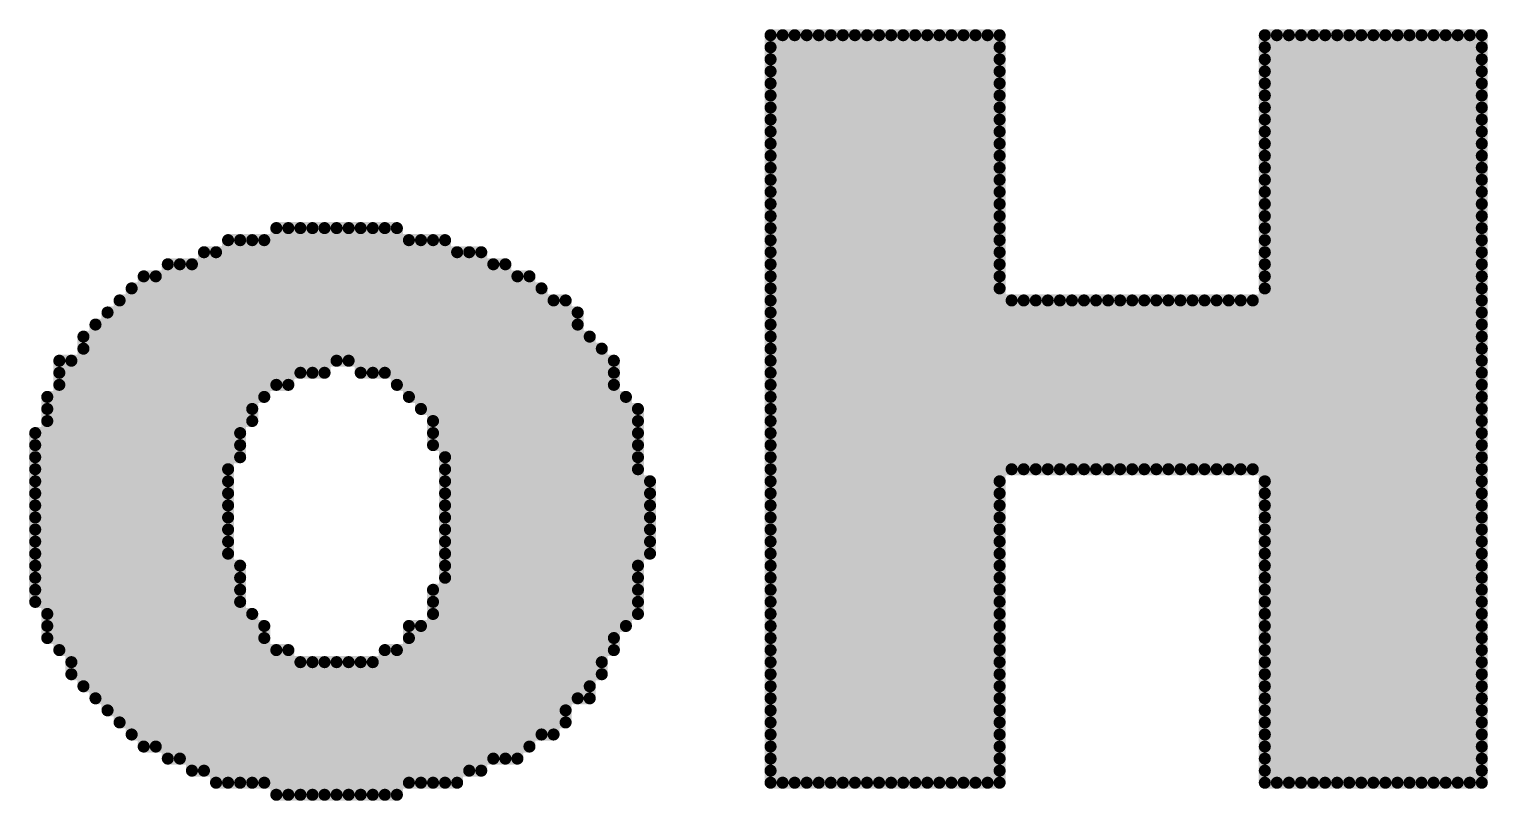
# Model space of a CAD drawing. Header units: millimetres. Extents: x 485.8 to 560.8, y 382.8 to 430.9.
# Drawn here: x 553.705 to 556.778, y 417.483 to 419.109 of the extents above; entities that cross this region are included whole.
import ezdxf

# ---------------------------------------------------------------- set-up
doc = ezdxf.new("R2010")
doc.units = ezdxf.units.MM
doc.layers.add('TOPOVERLAY', color=2, linetype='Continuous')

msp = doc.modelspace()

# ---------------------------------------------------------------- linework, layer by layer
at = {"layer": 'TOPOVERLAY', "color": 0, "const_width": 0.0254}
for points in [[(555.2667, 419.096), (555.7493, 419.096)], [(555.2667, 417.5212), (555.2667, 419.096)], [(555.2921, 417.5212), (555.2921, 419.096)], [(555.3175, 417.5212), (555.3175, 419.096)], [(555.3429, 417.5212), (555.3429, 419.096)], [(555.3683, 417.5212), (555.3683, 419.096)], [(555.3937, 417.5212), (555.3937, 419.096)], [(555.4191, 417.5212), (555.4191, 419.096)], [(555.4445, 417.5212), (555.4445, 419.096)], [(555.4699, 417.5212), (555.4699, 419.096)], [(555.4953, 417.5212), (555.4953, 419.096)], [(555.5207, 417.5212), (555.5207, 419.096)], [(555.5461, 417.5212), (555.5461, 419.096)], [(555.5715, 417.5212), (555.5715, 419.096)], [(555.5969, 417.5212), (555.5969, 419.096)], [(555.6223, 417.5212), (555.6223, 419.096)], [(555.6477, 417.5212), (555.6477, 419.096)], [(555.6731, 417.5212), (555.6731, 419.096)], [(555.6985, 417.5212), (555.6985, 419.096)], [(555.7239, 417.5212), (555.7239, 419.096)], [(555.7493, 417.5212), (555.7493, 419.096)], [(556.3081, 419.096), (556.7653, 419.096)], [(556.3081, 417.5212), (556.3081, 419.096)], [(556.3335, 417.5212), (556.3335, 419.096)], [(556.3589, 417.5212), (556.3589, 419.096)], [(556.3843, 417.5212), (556.3843, 419.096)], [(556.4097, 417.5212), (556.4097, 419.096)], [(556.4351, 417.5212), (556.4351, 419.096)], [(556.4605, 417.5212), (556.4605, 419.096)], [(556.4859, 417.5212), (556.4859, 419.096)], [(556.5113, 417.5212), (556.5113, 419.096)], [(556.5367, 417.5212), (556.5367, 419.096)], [(556.5621, 417.5212), (556.5621, 419.096)], [(556.5875, 417.5212), (556.5875, 419.096)], [(556.6129, 417.5212), (556.6129, 419.096)], [(556.6383, 417.5212), (556.6383, 419.096)], [(556.6637, 417.5212), (556.6637, 419.096)], [(556.6891, 417.5212), (556.6891, 419.096)], [(556.7145, 417.5212), (556.7145, 419.096)], [(556.7399, 417.5212), (556.7399, 419.096)], [(556.7653, 417.5212), (556.7653, 419.096)], [(555.2667, 419.0706), (555.7493, 419.0706)], [(556.3081, 419.0706), (556.7653, 419.0706)], [(555.2667, 419.0452), (555.7493, 419.0452)], [(555.2667, 419.0198), (555.7493, 419.0198)], [(556.3081, 419.0452), (556.7653, 419.0452)], [(556.3081, 419.0198), (556.7653, 419.0198)], [(555.2667, 418.9944), (555.7493, 418.9944)], [(556.3081, 418.9944), (556.7653, 418.9944)], [(555.2667, 418.969), (555.7493, 418.969)], [(556.3081, 418.969), (556.7653, 418.969)], [(555.2667, 418.9436), (555.7493, 418.9436)], [(556.3081, 418.9436), (556.7653, 418.9436)], [(555.2667, 418.9182), (555.7493, 418.9182)], [(555.2667, 418.8928), (555.7493, 418.8928)], [(556.3081, 418.9182), (556.7653, 418.9182)], [(556.3081, 418.8928), (556.7653, 418.8928)], [(555.2667, 418.8674), (555.7493, 418.8674)], [(556.3081, 418.8674), (556.7653, 418.8674)], [(555.2667, 418.842), (555.7493, 418.842)], [(556.3081, 418.842), (556.7653, 418.842)], [(555.2667, 418.8166), (555.7493, 418.8166)], [(556.3081, 418.8166), (556.7653, 418.8166)], [(555.2667, 418.7912), (555.7493, 418.7912)], [(556.3081, 418.7912), (556.7653, 418.7912)], [(555.2667, 418.7658), (555.7493, 418.7658)], [(555.2667, 418.7404), (555.7493, 418.7404)], [(556.3081, 418.7658), (556.7653, 418.7658)], [(556.3081, 418.7404), (556.7653, 418.7404)], [(555.2667, 418.715), (555.7493, 418.715)], [(556.3081, 418.715), (556.7653, 418.715)], [(554.2253, 418.6896), (554.4793, 418.6896)], [(554.2253, 418.3594), (554.2253, 418.6896)], [(554.2507, 418.3594), (554.2507, 418.6896)], [(554.2761, 418.3848), (554.2761, 418.6896)], [(554.3015, 418.3848), (554.3015, 418.6896)], [(554.3269, 418.3848), (554.3269, 418.6896)], [(554.3523, 418.4102), (554.3523, 418.6896)], [(554.3777, 418.4102), (554.3777, 418.6896)], [(554.4031, 418.3848), (554.4031, 418.6896)], [(554.4285, 418.3848), (554.4285, 418.6896)], [(554.4539, 418.3848), (554.4539, 418.6896)], [(554.4793, 418.3594), (554.4793, 418.6896)], [(555.2667, 418.6896), (555.7493, 418.6896)], [(556.3081, 418.6896), (556.7653, 418.6896)], [(554.1237, 418.6642), (554.5809, 418.6642)], [(554.1237, 417.5212), (554.1237, 418.6642)], [(554.1491, 418.207), (554.1491, 418.6642)], [(554.1745, 418.2832), (554.1745, 418.6642)], [(554.1999, 418.334), (554.1999, 418.6642)], [(554.5047, 418.334), (554.5047, 418.6642)], [(554.5301, 418.3086), (554.5301, 418.6642)], [(554.5555, 418.2324), (554.5555, 418.6642)], [(554.5809, 417.5212), (554.5809, 418.6642)], [(555.2667, 418.6642), (555.7493, 418.6642)], [(556.3081, 418.6642), (556.7653, 418.6642)], [(554.0729, 418.6388), (554.6571, 418.6388)], [(554.0729, 417.5466), (554.0729, 418.6388)], [(554.0983, 417.5212), (554.0983, 418.6388)], [(554.6063, 417.5212), (554.6063, 418.6388)], [(554.6317, 417.5466), (554.6317, 418.6388)], [(554.6571, 417.5466), (554.6571, 418.6388)], [(555.2667, 418.6388), (555.7493, 418.6388)], [(556.3081, 418.6388), (556.7653, 418.6388)], [(553.9459, 418.588), (554.7587, 418.588)], [(553.9459, 417.5974), (553.9459, 418.588)], [(553.9713, 417.5974), (553.9713, 418.588)], [(553.9967, 418.6134), (554.7079, 418.6134)], [(553.9967, 417.572), (553.9967, 418.6134)], [(554.0221, 417.572), (554.0221, 418.6134)], [(554.0475, 417.5466), (554.0475, 418.6134)], [(554.6825, 417.572), (554.6825, 418.6134)], [(554.7079, 417.572), (554.7079, 418.6134)], [(554.7333, 417.572), (554.7333, 418.588)], [(554.7587, 417.5974), (554.7587, 418.588)], [(555.2667, 418.6134), (555.7493, 418.6134)], [(555.2667, 418.588), (555.7493, 418.588)], [(556.3081, 418.6134), (556.7653, 418.6134)], [(556.3081, 418.588), (556.7653, 418.588)], [(553.9205, 418.5626), (554.7841, 418.5626)], [(553.9205, 417.6228), (553.9205, 418.5626)], [(554.7841, 417.6228), (554.7841, 418.5626)], [(555.2667, 418.5626), (555.7493, 418.5626)], [(556.3081, 418.5626), (556.7653, 418.5626)], [(553.8951, 418.5372), (554.8349, 418.5372)], [(553.8951, 417.6482), (553.8951, 418.5372)], [(554.8095, 417.6228), (554.8095, 418.5372)], [(554.8349, 417.6482), (554.8349, 418.5372)], [(555.2667, 418.5372), (556.7653, 418.5372)], [(555.7747, 418.1816), (555.7747, 418.5372)], [(555.8001, 418.1816), (555.8001, 418.5372)], [(555.8255, 418.1816), (555.8255, 418.5372)], [(555.8509, 418.1816), (555.8509, 418.5372)], [(555.8763, 418.1816), (555.8763, 418.5372)], [(555.9017, 418.1816), (555.9017, 418.5372)], [(555.9271, 418.1816), (555.9271, 418.5372)], [(555.9525, 418.1816), (555.9525, 418.5372)], [(555.9779, 418.1816), (555.9779, 418.5372)], [(556.0033, 418.1816), (556.0033, 418.5372)], [(556.0287, 418.1816), (556.0287, 418.5372)], [(556.0541, 418.1816), (556.0541, 418.5372)], [(556.0795, 418.1816), (556.0795, 418.5372)], [(556.1049, 418.1816), (556.1049, 418.5372)], [(556.1303, 418.1816), (556.1303, 418.5372)], [(556.1557, 418.1816), (556.1557, 418.5372)], [(556.1811, 418.1816), (556.1811, 418.5372)], [(556.2065, 418.1816), (556.2065, 418.5372)], [(556.2319, 418.1816), (556.2319, 418.5372)], [(556.2573, 418.1816), (556.2573, 418.5372)], [(556.2827, 418.1816), (556.2827, 418.5372)], [(553.8697, 418.5118), (554.8603, 418.5118)], [(553.8697, 417.6736), (553.8697, 418.5118)], [(554.8603, 417.699), (554.8603, 418.5118)], [(555.2667, 418.5118), (556.7653, 418.5118)], [(553.8443, 418.4864), (554.8603, 418.4864)], [(553.8443, 417.699), (553.8443, 418.4864)], [(555.2667, 418.4864), (556.7653, 418.4864)], [(553.8189, 418.461), (554.8857, 418.461)], [(553.8189, 417.7244), (553.8189, 418.461)], [(553.8189, 418.4356), (554.9111, 418.4356)], [(554.8857, 417.699), (554.8857, 418.461)], [(554.9111, 417.7498), (554.9111, 418.4356)], [(555.2667, 418.461), (556.7653, 418.461)], [(555.2667, 418.4356), (556.7653, 418.4356)], [(553.7681, 418.4102), (554.9365, 418.4102)], [(553.7681, 417.8006), (553.7681, 418.4102)], [(553.7935, 417.7498), (553.7935, 418.4102)], [(554.9365, 417.8006), (554.9365, 418.4102)], [(555.2667, 418.4102), (556.7653, 418.4102)], [(553.7681, 418.3848), (554.3269, 418.3848)], [(554.4031, 418.3848), (554.9365, 418.3848)], [(555.2667, 418.3848), (556.7653, 418.3848)], [(553.7681, 418.3594), (554.2507, 418.3594)], [(554.4793, 418.3594), (554.9365, 418.3594)], [(555.2667, 418.3594), (556.7653, 418.3594)], [(553.7427, 418.334), (554.1999, 418.334)], [(553.7427, 417.826), (553.7427, 418.334)], [(553.7427, 418.3086), (554.1745, 418.3086)], [(554.5047, 418.334), (554.9619, 418.334)], [(554.5301, 418.3086), (554.9873, 418.3086)], [(554.9619, 417.8514), (554.9619, 418.334)], [(554.9873, 417.8768), (554.9873, 418.3086)], [(555.2667, 418.334), (556.7653, 418.334)], [(555.2667, 418.3086), (556.7653, 418.3086)], [(553.7427, 418.2832), (554.1745, 418.2832)], [(554.5555, 418.2832), (554.9873, 418.2832)], [(555.2667, 418.2832), (556.7653, 418.2832)], [(553.7173, 418.2578), (554.1491, 418.2578)], [(553.7173, 417.9022), (553.7173, 418.2578)], [(554.5555, 418.2578), (554.9873, 418.2578)], [(555.2667, 418.2578), (556.7653, 418.2578)], [(553.7173, 418.2324), (554.1491, 418.2324)], [(554.5555, 418.2324), (554.9873, 418.2324)], [(555.2667, 418.2324), (556.7653, 418.2324)], [(553.7173, 418.207), (554.1491, 418.207)], [(554.5809, 418.207), (554.9873, 418.207)], [(555.2667, 418.207), (556.7653, 418.207)], [(553.7173, 418.1816), (554.1237, 418.1816)], [(553.7173, 418.1562), (554.1237, 418.1562)], [(554.5809, 418.1816), (554.9873, 418.1816)], [(554.5809, 418.1562), (555.0127, 418.1562)], [(555.0127, 418.0038), (555.0127, 418.1562)], [(555.2667, 418.1816), (556.7653, 418.1816)], [(555.2667, 418.1562), (555.7493, 418.1562)], [(556.3081, 418.1562), (556.7653, 418.1562)], [(553.7173, 418.1308), (554.1237, 418.1308)], [(554.5809, 418.1308), (555.0127, 418.1308)], [(555.2667, 418.1308), (555.7493, 418.1308)], [(556.3081, 418.1308), (556.7653, 418.1308)], [(553.7173, 418.1054), (554.1237, 418.1054)], [(554.5809, 418.1054), (555.0127, 418.1054)], [(555.2667, 418.1054), (555.7493, 418.1054)], [(556.3081, 418.1054), (556.7653, 418.1054)], [(553.7173, 418.08), (554.1237, 418.08)], [(554.5809, 418.08), (555.0127, 418.08)], [(555.2667, 418.08), (555.7493, 418.08)], [(556.3081, 418.08), (556.7653, 418.08)], [(553.7173, 418.0546), (554.1237, 418.0546)], [(554.5809, 418.0546), (555.0127, 418.0546)], [(555.2667, 418.0546), (555.7493, 418.0546)], [(556.3081, 418.0546), (556.7653, 418.0546)], [(553.7173, 418.0292), (554.1237, 418.0292)], [(553.7173, 418.0038), (554.1237, 418.0038)], [(554.5809, 418.0292), (555.0127, 418.0292)], [(554.5809, 418.0038), (555.0127, 418.0038)], [(555.2667, 418.0292), (555.7493, 418.0292)], [(555.2667, 418.0038), (555.7493, 418.0038)], [(556.3081, 418.0292), (556.7653, 418.0292)], [(556.3081, 418.0038), (556.7653, 418.0038)], [(553.7173, 417.9784), (554.1491, 417.9784)], [(554.1491, 417.5212), (554.1491, 417.9784)], [(554.5809, 417.9784), (554.9873, 417.9784)], [(555.2667, 417.9784), (555.7493, 417.9784)], [(556.3081, 417.9784), (556.7653, 417.9784)], [(553.7173, 417.953), (554.1491, 417.953)], [(554.5809, 417.953), (554.9873, 417.953)], [(555.2667, 417.953), (555.7493, 417.953)], [(556.3081, 417.953), (556.7653, 417.953)], [(553.7173, 417.9276), (554.1491, 417.9276)], [(554.5555, 417.9276), (554.9873, 417.9276)], [(554.5555, 417.5212), (554.5555, 417.9276)], [(555.2667, 417.9276), (555.7493, 417.9276)], [(556.3081, 417.9276), (556.7653, 417.9276)], [(553.7173, 417.9022), (554.1491, 417.9022)], [(554.5555, 417.9022), (554.9873, 417.9022)], [(555.2667, 417.9022), (555.7493, 417.9022)], [(556.3081, 417.9022), (556.7653, 417.9022)], [(553.7427, 417.8768), (554.1745, 417.8768)], [(553.7427, 417.8514), (554.1999, 417.8514)], [(554.1745, 417.5212), (554.1745, 417.8768)], [(554.1999, 417.5212), (554.1999, 417.8514)], [(554.5047, 417.8514), (554.9619, 417.8514)], [(554.5047, 417.5212), (554.5047, 417.8514)], [(554.5301, 417.5212), (554.5301, 417.8514)], [(554.5555, 417.8768), (554.9873, 417.8768)], [(555.2667, 417.8768), (555.7493, 417.8768)], [(555.2667, 417.8514), (555.7493, 417.8514)], [(556.3081, 417.8768), (556.7653, 417.8768)], [(556.3081, 417.8514), (556.7653, 417.8514)], [(553.7427, 417.826), (554.1999, 417.826)], [(554.5047, 417.826), (554.9365, 417.826)], [(555.2667, 417.826), (555.7493, 417.826)], [(556.3081, 417.826), (556.7653, 417.826)], [(553.7681, 417.8006), (554.2507, 417.8006)], [(554.2253, 417.4958), (554.2253, 417.8006)], [(554.2507, 417.4958), (554.2507, 417.8006)], [(554.4539, 417.8006), (554.9365, 417.8006)], [(554.4539, 417.4958), (554.4539, 417.8006)], [(554.4793, 417.4958), (554.4793, 417.8006)], [(555.2667, 417.8006), (555.7493, 417.8006)], [(556.3081, 417.8006), (556.7653, 417.8006)], [(553.7935, 417.7752), (554.9111, 417.7752)], [(554.2761, 417.4958), (554.2761, 417.7752)], [(554.3015, 417.4958), (554.3015, 417.7752)], [(554.3269, 417.4958), (554.3269, 417.7752)], [(554.3523, 417.4958), (554.3523, 417.7752)], [(554.3777, 417.4958), (554.3777, 417.7752)], [(554.4031, 417.4958), (554.4031, 417.7752)], [(554.4285, 417.4958), (554.4285, 417.7752)], [(555.2667, 417.7752), (555.7493, 417.7752)], [(556.3081, 417.7752), (556.7653, 417.7752)], [(553.7935, 417.7498), (554.9111, 417.7498)], [(553.8189, 417.7244), (554.8857, 417.7244)], [(555.2667, 417.7498), (555.7493, 417.7498)], [(555.2667, 417.7244), (555.7493, 417.7244)], [(556.3081, 417.7498), (556.7653, 417.7498)], [(556.3081, 417.7244), (556.7653, 417.7244)], [(553.8443, 417.699), (554.8857, 417.699)], [(555.2667, 417.699), (555.7493, 417.699)], [(556.3081, 417.699), (556.7653, 417.699)], [(553.8697, 417.6736), (554.8349, 417.6736)], [(555.2667, 417.6736), (555.7493, 417.6736)], [(556.3081, 417.6736), (556.7653, 417.6736)], [(553.8951, 417.6482), (554.8349, 417.6482)], [(555.2667, 417.6482), (555.7493, 417.6482)], [(556.3081, 417.6482), (556.7653, 417.6482)], [(553.9205, 417.6228), (554.8095, 417.6228)], [(555.2667, 417.6228), (555.7493, 417.6228)], [(556.3081, 417.6228), (556.7653, 417.6228)], [(553.9459, 417.5974), (554.7587, 417.5974)], [(553.9967, 417.572), (554.7333, 417.572)], [(555.2667, 417.5974), (555.7493, 417.5974)], [(555.2667, 417.572), (555.7493, 417.572)], [(556.3081, 417.5974), (556.7653, 417.5974)], [(556.3081, 417.572), (556.7653, 417.572)], [(554.0475, 417.5466), (554.6571, 417.5466)], [(555.2667, 417.5466), (555.7493, 417.5466)], [(556.3081, 417.5466), (556.7653, 417.5466)], [(554.0983, 417.5212), (554.6063, 417.5212)], [(555.2667, 417.5212), (555.7493, 417.5212)], [(556.3081, 417.5212), (556.7653, 417.5212)], [(554.2253, 417.4958), (554.4793, 417.4958)]]:
    msp.add_lwpolyline(points, dxfattribs=at)
at = {"layer": 'TOPOVERLAY', "color": 0, "const_width": 0.0127}
for points in [[(555.2604, 419.096, 1), (555.2731, 419.096, 1)], [(555.2604, 419.096, 1), (555.2731, 419.096, 1)], [(555.2858, 419.096, 1), (555.2985, 419.096, 1)], [(555.3112, 419.096, 1), (555.3239, 419.096, 1)], [(555.3366, 419.096, 1), (555.3493, 419.096, 1)], [(555.362, 419.096, 1), (555.3747, 419.096, 1)], [(555.3874, 419.096, 1), (555.4001, 419.096, 1)], [(555.4128, 419.096, 1), (555.4255, 419.096, 1)], [(555.4382, 419.096, 1), (555.4509, 419.096, 1)], [(555.4636, 419.096, 1), (555.4763, 419.096, 1)], [(555.489, 419.096, 1), (555.5017, 419.096, 1)], [(555.5144, 419.096, 1), (555.5271, 419.096, 1)], [(555.5398, 419.096, 1), (555.5525, 419.096, 1)], [(555.5652, 419.096, 1), (555.5779, 419.096, 1)], [(555.5906, 419.096, 1), (555.6033, 419.096, 1)], [(555.616, 419.096, 1), (555.6287, 419.096, 1)], [(555.6414, 419.096, 1), (555.6541, 419.096, 1)], [(555.6668, 419.096, 1), (555.6795, 419.096, 1)], [(555.6922, 419.096, 1), (555.7049, 419.096, 1)], [(555.7176, 419.096, 1), (555.7303, 419.096, 1)], [(555.743, 419.096, 1), (555.7557, 419.096, 1)], [(555.743, 419.096, 1), (555.7557, 419.096, 1)], [(556.3018, 419.096, 1), (556.3145, 419.096, 1)], [(556.3018, 419.096, 1), (556.3145, 419.096, 1)], [(556.3272, 419.096, 1), (556.3399, 419.096, 1)], [(556.3526, 419.096, 1), (556.3653, 419.096, 1)], [(556.378, 419.096, 1), (556.3907, 419.096, 1)], [(556.4034, 419.096, 1), (556.4161, 419.096, 1)], [(556.4288, 419.096, 1), (556.4415, 419.096, 1)], [(556.4542, 419.096, 1), (556.4669, 419.096, 1)], [(556.4796, 419.096, 1), (556.4923, 419.096, 1)], [(556.505, 419.096, 1), (556.5177, 419.096, 1)], [(556.5304, 419.096, 1), (556.5431, 419.096, 1)], [(556.5558, 419.096, 1), (556.5685, 419.096, 1)], [(556.5812, 419.096, 1), (556.5939, 419.096, 1)], [(556.6066, 419.096, 1), (556.6193, 419.096, 1)], [(556.632, 419.096, 1), (556.6447, 419.096, 1)], [(556.6574, 419.096, 1), (556.6701, 419.096, 1)], [(556.6828, 419.096, 1), (556.6955, 419.096, 1)], [(556.7082, 419.096, 1), (556.7209, 419.096, 1)], [(556.7336, 419.096, 1), (556.7463, 419.096, 1)], [(556.759, 419.096, 1), (556.7717, 419.096, 1)], [(556.759, 419.096, 1), (556.7717, 419.096, 1)], [(555.2604, 419.0706, 1), (555.2731, 419.0706, 1)], [(555.743, 419.0706, 1), (555.7557, 419.0706, 1)], [(556.3018, 419.0706, 1), (556.3145, 419.0706, 1)], [(556.759, 419.0706, 1), (556.7717, 419.0706, 1)], [(555.2604, 419.0452, 1), (555.2731, 419.0452, 1)], [(555.2604, 419.0198, 1), (555.2731, 419.0198, 1)], [(555.743, 419.0452, 1), (555.7557, 419.0452, 1)], [(555.743, 419.0198, 1), (555.7557, 419.0198, 1)], [(556.3018, 419.0452, 1), (556.3145, 419.0452, 1)], [(556.3018, 419.0198, 1), (556.3145, 419.0198, 1)], [(556.759, 419.0452, 1), (556.7717, 419.0452, 1)], [(556.759, 419.0198, 1), (556.7717, 419.0198, 1)], [(555.2604, 418.9944, 1), (555.2731, 418.9944, 1)], [(555.743, 418.9944, 1), (555.7557, 418.9944, 1)], [(556.3018, 418.9944, 1), (556.3145, 418.9944, 1)], [(556.759, 418.9944, 1), (556.7717, 418.9944, 1)], [(555.2604, 418.969, 1), (555.2731, 418.969, 1)], [(555.743, 418.969, 1), (555.7557, 418.969, 1)], [(556.3018, 418.969, 1), (556.3145, 418.969, 1)], [(556.759, 418.969, 1), (556.7717, 418.969, 1)], [(555.2604, 418.9436, 1), (555.2731, 418.9436, 1)], [(555.743, 418.9436, 1), (555.7557, 418.9436, 1)], [(556.3018, 418.9436, 1), (556.3145, 418.9436, 1)], [(556.759, 418.9436, 1), (556.7717, 418.9436, 1)], [(555.2604, 418.9182, 1), (555.2731, 418.9182, 1)], [(555.2604, 418.8928, 1), (555.2731, 418.8928, 1)], [(555.743, 418.9182, 1), (555.7557, 418.9182, 1)], [(555.743, 418.8928, 1), (555.7557, 418.8928, 1)], [(556.3018, 418.9182, 1), (556.3145, 418.9182, 1)], [(556.3018, 418.8928, 1), (556.3145, 418.8928, 1)], [(556.759, 418.9182, 1), (556.7717, 418.9182, 1)], [(556.759, 418.8928, 1), (556.7717, 418.8928, 1)], [(555.2604, 418.8674, 1), (555.2731, 418.8674, 1)], [(555.743, 418.8674, 1), (555.7557, 418.8674, 1)], [(556.3018, 418.8674, 1), (556.3145, 418.8674, 1)], [(556.759, 418.8674, 1), (556.7717, 418.8674, 1)], [(555.2604, 418.842, 1), (555.2731, 418.842, 1)], [(555.743, 418.842, 1), (555.7557, 418.842, 1)], [(556.3018, 418.842, 1), (556.3145, 418.842, 1)], [(556.759, 418.842, 1), (556.7717, 418.842, 1)], [(555.2604, 418.8166, 1), (555.2731, 418.8166, 1)], [(555.743, 418.8166, 1), (555.7557, 418.8166, 1)], [(556.3018, 418.8166, 1), (556.3145, 418.8166, 1)], [(556.759, 418.8166, 1), (556.7717, 418.8166, 1)], [(555.2604, 418.7912, 1), (555.2731, 418.7912, 1)], [(555.743, 418.7912, 1), (555.7557, 418.7912, 1)], [(556.3018, 418.7912, 1), (556.3145, 418.7912, 1)], [(556.759, 418.7912, 1), (556.7717, 418.7912, 1)], [(555.2604, 418.7658, 1), (555.2731, 418.7658, 1)], [(555.2604, 418.7404, 1), (555.2731, 418.7404, 1)], [(555.743, 418.7658, 1), (555.7557, 418.7658, 1)], [(555.743, 418.7404, 1), (555.7557, 418.7404, 1)], [(556.3018, 418.7658, 1), (556.3145, 418.7658, 1)], [(556.3018, 418.7404, 1), (556.3145, 418.7404, 1)], [(556.759, 418.7658, 1), (556.7717, 418.7658, 1)], [(556.759, 418.7404, 1), (556.7717, 418.7404, 1)], [(555.2604, 418.715, 1), (555.2731, 418.715, 1)], [(555.743, 418.715, 1), (555.7557, 418.715, 1)], [(556.3018, 418.715, 1), (556.3145, 418.715, 1)], [(556.759, 418.715, 1), (556.7717, 418.715, 1)], [(554.219, 418.6896, 1), (554.2317, 418.6896, 1)], [(554.219, 418.6896, 1), (554.2317, 418.6896, 1)], [(554.2444, 418.6896, 1), (554.2571, 418.6896, 1)], [(554.2698, 418.6896, 1), (554.2825, 418.6896, 1)], [(554.2952, 418.6896, 1), (554.3079, 418.6896, 1)], [(554.3206, 418.6896, 1), (554.3333, 418.6896, 1)], [(554.346, 418.6896, 1), (554.3587, 418.6896, 1)], [(554.3714, 418.6896, 1), (554.3841, 418.6896, 1)], [(554.3968, 418.6896, 1), (554.4095, 418.6896, 1)], [(554.4222, 418.6896, 1), (554.4349, 418.6896, 1)], [(554.4476, 418.6896, 1), (554.4603, 418.6896, 1)], [(554.473, 418.6896, 1), (554.4857, 418.6896, 1)], [(554.473, 418.6896, 1), (554.4857, 418.6896, 1)], [(555.2604, 418.6896, 1), (555.2731, 418.6896, 1)], [(555.743, 418.6896, 1), (555.7557, 418.6896, 1)], [(556.3018, 418.6896, 1), (556.3145, 418.6896, 1)], [(556.759, 418.6896, 1), (556.7717, 418.6896, 1)], [(554.1174, 418.6642, 1), (554.1301, 418.6642, 1)], [(554.1174, 418.6642, 1), (554.1301, 418.6642, 1)], [(554.1428, 418.6642, 1), (554.1555, 418.6642, 1)], [(554.1682, 418.6642, 1), (554.1809, 418.6642, 1)], [(554.1936, 418.6642, 1), (554.2063, 418.6642, 1)], [(554.4984, 418.6642, 1), (554.5111, 418.6642, 1)], [(554.5238, 418.6642, 1), (554.5365, 418.6642, 1)], [(554.5492, 418.6642, 1), (554.5619, 418.6642, 1)], [(554.5746, 418.6642, 1), (554.5873, 418.6642, 1)], [(554.5746, 418.6642, 1), (554.5873, 418.6642, 1)], [(555.2604, 418.6642, 1), (555.2731, 418.6642, 1)], [(555.743, 418.6642, 1), (555.7557, 418.6642, 1)], [(556.3018, 418.6642, 1), (556.3145, 418.6642, 1)], [(556.759, 418.6642, 1), (556.7717, 418.6642, 1)], [(554.0666, 418.6388, 1), (554.0793, 418.6388, 1)], [(554.0666, 418.6388, 1), (554.0793, 418.6388, 1)], [(554.092, 418.6388, 1), (554.1047, 418.6388, 1)], [(554.6, 418.6388, 1), (554.6127, 418.6388, 1)], [(554.6254, 418.6388, 1), (554.6381, 418.6388, 1)], [(554.6508, 418.6388, 1), (554.6635, 418.6388, 1)], [(554.6508, 418.6388, 1), (554.6635, 418.6388, 1)], [(555.2604, 418.6388, 1), (555.2731, 418.6388, 1)], [(555.743, 418.6388, 1), (555.7557, 418.6388, 1)], [(556.3018, 418.6388, 1), (556.3145, 418.6388, 1)], [(556.759, 418.6388, 1), (556.7717, 418.6388, 1)], [(553.9396, 418.588, 1), (553.9523, 418.588, 1)], [(553.9396, 418.588, 1), (553.9523, 418.588, 1)], [(553.965, 418.588, 1), (553.9777, 418.588, 1)], [(553.9904, 418.6134, 1), (554.0031, 418.6134, 1)], [(553.9904, 418.6134, 1), (554.0031, 418.6134, 1)], [(554.0158, 418.6134, 1), (554.0285, 418.6134, 1)], [(554.0412, 418.6134, 1), (554.0539, 418.6134, 1)], [(554.6762, 418.6134, 1), (554.6889, 418.6134, 1)], [(554.7016, 418.6134, 1), (554.7143, 418.6134, 1)], [(554.7016, 418.6134, 1), (554.7143, 418.6134, 1)], [(554.727, 418.588, 1), (554.7397, 418.588, 1)], [(554.7524, 418.588, 1), (554.7651, 418.588, 1)], [(554.7524, 418.588, 1), (554.7651, 418.588, 1)], [(555.2604, 418.6134, 1), (555.2731, 418.6134, 1)], [(555.2604, 418.588, 1), (555.2731, 418.588, 1)], [(555.743, 418.6134, 1), (555.7557, 418.6134, 1)], [(555.743, 418.588, 1), (555.7557, 418.588, 1)], [(556.3018, 418.6134, 1), (556.3145, 418.6134, 1)], [(556.3018, 418.588, 1), (556.3145, 418.588, 1)], [(556.759, 418.6134, 1), (556.7717, 418.6134, 1)], [(556.759, 418.588, 1), (556.7717, 418.588, 1)], [(553.9142, 418.5626, 1), (553.9269, 418.5626, 1)], [(553.9142, 418.5626, 1), (553.9269, 418.5626, 1)], [(554.7778, 418.5626, 1), (554.7905, 418.5626, 1)], [(554.7778, 418.5626, 1), (554.7905, 418.5626, 1)], [(555.2604, 418.5626, 1), (555.2731, 418.5626, 1)], [(555.743, 418.5626, 1), (555.7557, 418.5626, 1)], [(556.3018, 418.5626, 1), (556.3145, 418.5626, 1)], [(556.759, 418.5626, 1), (556.7717, 418.5626, 1)], [(553.8888, 418.5372, 1), (553.9015, 418.5372, 1)], [(553.8888, 418.5372, 1), (553.9015, 418.5372, 1)], [(554.8032, 418.5372, 1), (554.8159, 418.5372, 1)], [(554.8286, 418.5372, 1), (554.8413, 418.5372, 1)], [(554.8286, 418.5372, 1), (554.8413, 418.5372, 1)], [(555.2604, 418.5372, 1), (555.2731, 418.5372, 1)], [(555.7684, 418.5372, 1), (555.7811, 418.5372, 1)], [(555.7938, 418.5372, 1), (555.8065, 418.5372, 1)], [(555.8192, 418.5372, 1), (555.8319, 418.5372, 1)], [(555.8446, 418.5372, 1), (555.8573, 418.5372, 1)], [(555.87, 418.5372, 1), (555.8827, 418.5372, 1)], [(555.8954, 418.5372, 1), (555.9081, 418.5372, 1)], [(555.9208, 418.5372, 1), (555.9335, 418.5372, 1)], [(555.9462, 418.5372, 1), (555.9589, 418.5372, 1)], [(555.9716, 418.5372, 1), (555.9843, 418.5372, 1)], [(555.997, 418.5372, 1), (556.0097, 418.5372, 1)], [(556.0224, 418.5372, 1), (556.0351, 418.5372, 1)], [(556.0478, 418.5372, 1), (556.0605, 418.5372, 1)], [(556.0732, 418.5372, 1), (556.0859, 418.5372, 1)], [(556.0986, 418.5372, 1), (556.1113, 418.5372, 1)], [(556.124, 418.5372, 1), (556.1367, 418.5372, 1)], [(556.1494, 418.5372, 1), (556.1621, 418.5372, 1)], [(556.1748, 418.5372, 1), (556.1875, 418.5372, 1)], [(556.2002, 418.5372, 1), (556.2129, 418.5372, 1)], [(556.2256, 418.5372, 1), (556.2383, 418.5372, 1)], [(556.251, 418.5372, 1), (556.2637, 418.5372, 1)], [(556.2764, 418.5372, 1), (556.2891, 418.5372, 1)], [(556.759, 418.5372, 1), (556.7717, 418.5372, 1)], [(553.8634, 418.5118, 1), (553.8761, 418.5118, 1)], [(553.8634, 418.5118, 1), (553.8761, 418.5118, 1)], [(554.854, 418.5118, 1), (554.8667, 418.5118, 1)], [(554.854, 418.5118, 1), (554.8667, 418.5118, 1)], [(555.2604, 418.5118, 1), (555.2731, 418.5118, 1)], [(556.759, 418.5118, 1), (556.7717, 418.5118, 1)], [(553.838, 418.4864, 1), (553.8507, 418.4864, 1)], [(553.838, 418.4864, 1), (553.8507, 418.4864, 1)], [(554.854, 418.4864, 1), (554.8667, 418.4864, 1)], [(555.2604, 418.4864, 1), (555.2731, 418.4864, 1)], [(556.759, 418.4864, 1), (556.7717, 418.4864, 1)], [(553.8126, 418.461, 1), (553.8253, 418.461, 1)], [(553.8126, 418.461, 1), (553.8253, 418.461, 1)], [(553.8126, 418.4356, 1), (553.8253, 418.4356, 1)], [(554.8794, 418.461, 1), (554.8921, 418.461, 1)], [(554.8794, 418.461, 1), (554.8921, 418.461, 1)], [(554.9048, 418.4356, 1), (554.9175, 418.4356, 1)], [(554.9048, 418.4356, 1), (554.9175, 418.4356, 1)], [(555.2604, 418.461, 1), (555.2731, 418.461, 1)], [(555.2604, 418.4356, 1), (555.2731, 418.4356, 1)], [(556.759, 418.461, 1), (556.7717, 418.461, 1)], [(556.759, 418.4356, 1), (556.7717, 418.4356, 1)], [(553.7618, 418.4102, 1), (553.7745, 418.4102, 1)], [(553.7618, 418.4102, 1), (553.7745, 418.4102, 1)], [(553.7872, 418.4102, 1), (553.7999, 418.4102, 1)], [(554.346, 418.4102, 1), (554.3587, 418.4102, 1)], [(554.3714, 418.4102, 1), (554.3841, 418.4102, 1)], [(554.9302, 418.4102, 1), (554.9429, 418.4102, 1)], [(554.9302, 418.4102, 1), (554.9429, 418.4102, 1)], [(555.2604, 418.4102, 1), (555.2731, 418.4102, 1)], [(556.759, 418.4102, 1), (556.7717, 418.4102, 1)], [(553.7618, 418.3848, 1), (553.7745, 418.3848, 1)], [(554.2698, 418.3848, 1), (554.2825, 418.3848, 1)], [(554.2952, 418.3848, 1), (554.3079, 418.3848, 1)], [(554.3206, 418.3848, 1), (554.3333, 418.3848, 1)], [(554.3206, 418.3848, 1), (554.3333, 418.3848, 1)], [(554.3968, 418.3848, 1), (554.4095, 418.3848, 1)], [(554.3968, 418.3848, 1), (554.4095, 418.3848, 1)], [(554.4222, 418.3848, 1), (554.4349, 418.3848, 1)], [(554.4476, 418.3848, 1), (554.4603, 418.3848, 1)], [(554.9302, 418.3848, 1), (554.9429, 418.3848, 1)], [(555.2604, 418.3848, 1), (555.2731, 418.3848, 1)], [(556.759, 418.3848, 1), (556.7717, 418.3848, 1)], [(553.7618, 418.3594, 1), (553.7745, 418.3594, 1)], [(554.219, 418.3594, 1), (554.2317, 418.3594, 1)], [(554.2444, 418.3594, 1), (554.2571, 418.3594, 1)], [(554.2444, 418.3594, 1), (554.2571, 418.3594, 1)], [(554.473, 418.3594, 1), (554.4857, 418.3594, 1)], [(554.473, 418.3594, 1), (554.4857, 418.3594, 1)], [(554.9302, 418.3594, 1), (554.9429, 418.3594, 1)], [(555.2604, 418.3594, 1), (555.2731, 418.3594, 1)], [(556.759, 418.3594, 1), (556.7717, 418.3594, 1)], [(553.7364, 418.334, 1), (553.7491, 418.334, 1)], [(553.7364, 418.334, 1), (553.7491, 418.334, 1)], [(553.7364, 418.3086, 1), (553.7491, 418.3086, 1)], [(554.1682, 418.3086, 1), (554.1809, 418.3086, 1)], [(554.1936, 418.334, 1), (554.2063, 418.334, 1)], [(554.1936, 418.334, 1), (554.2063, 418.334, 1)], [(554.4984, 418.334, 1), (554.5111, 418.334, 1)], [(554.4984, 418.334, 1), (554.5111, 418.334, 1)], [(554.5238, 418.3086, 1), (554.5365, 418.3086, 1)], [(554.5238, 418.3086, 1), (554.5365, 418.3086, 1)], [(554.9556, 418.334, 1), (554.9683, 418.334, 1)], [(554.9556, 418.334, 1), (554.9683, 418.334, 1)], [(554.981, 418.3086, 1), (554.9937, 418.3086, 1)], [(554.981, 418.3086, 1), (554.9937, 418.3086, 1)], [(555.2604, 418.334, 1), (555.2731, 418.334, 1)], [(555.2604, 418.3086, 1), (555.2731, 418.3086, 1)], [(556.759, 418.334, 1), (556.7717, 418.334, 1)], [(556.759, 418.3086, 1), (556.7717, 418.3086, 1)], [(553.7364, 418.2832, 1), (553.7491, 418.2832, 1)], [(554.1682, 418.2832, 1), (554.1809, 418.2832, 1)], [(554.1682, 418.2832, 1), (554.1809, 418.2832, 1)], [(554.5492, 418.2832, 1), (554.5619, 418.2832, 1)], [(554.981, 418.2832, 1), (554.9937, 418.2832, 1)], [(555.2604, 418.2832, 1), (555.2731, 418.2832, 1)], [(556.759, 418.2832, 1), (556.7717, 418.2832, 1)], [(553.711, 418.2578, 1), (553.7237, 418.2578, 1)], [(553.711, 418.2578, 1), (553.7237, 418.2578, 1)], [(554.1428, 418.2578, 1), (554.1555, 418.2578, 1)], [(554.5492, 418.2578, 1), (554.5619, 418.2578, 1)], [(554.981, 418.2578, 1), (554.9937, 418.2578, 1)], [(555.2604, 418.2578, 1), (555.2731, 418.2578, 1)], [(556.759, 418.2578, 1), (556.7717, 418.2578, 1)], [(553.711, 418.2324, 1), (553.7237, 418.2324, 1)], [(554.1428, 418.2324, 1), (554.1555, 418.2324, 1)], [(554.5492, 418.2324, 1), (554.5619, 418.2324, 1)], [(554.5492, 418.2324, 1), (554.5619, 418.2324, 1)], [(554.981, 418.2324, 1), (554.9937, 418.2324, 1)], [(555.2604, 418.2324, 1), (555.2731, 418.2324, 1)], [(556.759, 418.2324, 1), (556.7717, 418.2324, 1)], [(553.711, 418.207, 1), (553.7237, 418.207, 1)], [(554.1428, 418.207, 1), (554.1555, 418.207, 1)], [(554.1428, 418.207, 1), (554.1555, 418.207, 1)], [(554.5746, 418.207, 1), (554.5873, 418.207, 1)], [(554.981, 418.207, 1), (554.9937, 418.207, 1)], [(555.2604, 418.207, 1), (555.2731, 418.207, 1)], [(556.759, 418.207, 1), (556.7717, 418.207, 1)], [(553.711, 418.1816, 1), (553.7237, 418.1816, 1)], [(553.711, 418.1562, 1), (553.7237, 418.1562, 1)], [(554.1174, 418.1816, 1), (554.1301, 418.1816, 1)], [(554.1174, 418.1562, 1), (554.1301, 418.1562, 1)], [(554.5746, 418.1816, 1), (554.5873, 418.1816, 1)], [(554.5746, 418.1562, 1), (554.5873, 418.1562, 1)], [(554.981, 418.1816, 1), (554.9937, 418.1816, 1)], [(555.0064, 418.1562, 1), (555.0191, 418.1562, 1)], [(555.0064, 418.1562, 1), (555.0191, 418.1562, 1)], [(555.2604, 418.1816, 1), (555.2731, 418.1816, 1)], [(555.2604, 418.1562, 1), (555.2731, 418.1562, 1)], [(555.743, 418.1562, 1), (555.7557, 418.1562, 1)], [(555.7684, 418.1816, 1), (555.7811, 418.1816, 1)], [(555.7938, 418.1816, 1), (555.8065, 418.1816, 1)], [(555.8192, 418.1816, 1), (555.8319, 418.1816, 1)], [(555.8446, 418.1816, 1), (555.8573, 418.1816, 1)], [(555.87, 418.1816, 1), (555.8827, 418.1816, 1)], [(555.8954, 418.1816, 1), (555.9081, 418.1816, 1)], [(555.9208, 418.1816, 1), (555.9335, 418.1816, 1)], [(555.9462, 418.1816, 1), (555.9589, 418.1816, 1)], [(555.9716, 418.1816, 1), (555.9843, 418.1816, 1)], [(555.997, 418.1816, 1), (556.0097, 418.1816, 1)], [(556.0224, 418.1816, 1), (556.0351, 418.1816, 1)], [(556.0478, 418.1816, 1), (556.0605, 418.1816, 1)], [(556.0732, 418.1816, 1), (556.0859, 418.1816, 1)], [(556.0986, 418.1816, 1), (556.1113, 418.1816, 1)], [(556.124, 418.1816, 1), (556.1367, 418.1816, 1)], [(556.1494, 418.1816, 1), (556.1621, 418.1816, 1)], [(556.1748, 418.1816, 1), (556.1875, 418.1816, 1)], [(556.2002, 418.1816, 1), (556.2129, 418.1816, 1)], [(556.2256, 418.1816, 1), (556.2383, 418.1816, 1)], [(556.251, 418.1816, 1), (556.2637, 418.1816, 1)], [(556.2764, 418.1816, 1), (556.2891, 418.1816, 1)], [(556.3018, 418.1562, 1), (556.3145, 418.1562, 1)], [(556.759, 418.1816, 1), (556.7717, 418.1816, 1)], [(556.759, 418.1562, 1), (556.7717, 418.1562, 1)], [(553.711, 418.1308, 1), (553.7237, 418.1308, 1)], [(554.1174, 418.1308, 1), (554.1301, 418.1308, 1)], [(554.5746, 418.1308, 1), (554.5873, 418.1308, 1)], [(555.0064, 418.1308, 1), (555.0191, 418.1308, 1)], [(555.2604, 418.1308, 1), (555.2731, 418.1308, 1)], [(555.743, 418.1308, 1), (555.7557, 418.1308, 1)], [(556.3018, 418.1308, 1), (556.3145, 418.1308, 1)], [(556.759, 418.1308, 1), (556.7717, 418.1308, 1)], [(553.711, 418.1054, 1), (553.7237, 418.1054, 1)], [(554.1174, 418.1054, 1), (554.1301, 418.1054, 1)], [(554.5746, 418.1054, 1), (554.5873, 418.1054, 1)], [(555.0064, 418.1054, 1), (555.0191, 418.1054, 1)], [(555.2604, 418.1054, 1), (555.2731, 418.1054, 1)], [(555.743, 418.1054, 1), (555.7557, 418.1054, 1)], [(556.3018, 418.1054, 1), (556.3145, 418.1054, 1)], [(556.759, 418.1054, 1), (556.7717, 418.1054, 1)], [(553.711, 418.08, 1), (553.7237, 418.08, 1)], [(554.1174, 418.08, 1), (554.1301, 418.08, 1)], [(554.5746, 418.08, 1), (554.5873, 418.08, 1)], [(555.0064, 418.08, 1), (555.0191, 418.08, 1)], [(555.2604, 418.08, 1), (555.2731, 418.08, 1)], [(555.743, 418.08, 1), (555.7557, 418.08, 1)], [(556.3018, 418.08, 1), (556.3145, 418.08, 1)], [(556.759, 418.08, 1), (556.7717, 418.08, 1)], [(553.711, 418.0546, 1), (553.7237, 418.0546, 1)], [(554.1174, 418.0546, 1), (554.1301, 418.0546, 1)], [(554.5746, 418.0546, 1), (554.5873, 418.0546, 1)], [(555.0064, 418.0546, 1), (555.0191, 418.0546, 1)], [(555.2604, 418.0546, 1), (555.2731, 418.0546, 1)], [(555.743, 418.0546, 1), (555.7557, 418.0546, 1)], [(556.3018, 418.0546, 1), (556.3145, 418.0546, 1)], [(556.759, 418.0546, 1), (556.7717, 418.0546, 1)], [(553.711, 418.0292, 1), (553.7237, 418.0292, 1)], [(553.711, 418.0038, 1), (553.7237, 418.0038, 1)], [(554.1174, 418.0292, 1), (554.1301, 418.0292, 1)], [(554.1174, 418.0038, 1), (554.1301, 418.0038, 1)], [(554.5746, 418.0292, 1), (554.5873, 418.0292, 1)], [(554.5746, 418.0038, 1), (554.5873, 418.0038, 1)], [(555.0064, 418.0292, 1), (555.0191, 418.0292, 1)], [(555.0064, 418.0038, 1), (555.0191, 418.0038, 1)], [(555.0064, 418.0038, 1), (555.0191, 418.0038, 1)], [(555.2604, 418.0292, 1), (555.2731, 418.0292, 1)], [(555.2604, 418.0038, 1), (555.2731, 418.0038, 1)], [(555.743, 418.0292, 1), (555.7557, 418.0292, 1)], [(555.743, 418.0038, 1), (555.7557, 418.0038, 1)], [(556.3018, 418.0292, 1), (556.3145, 418.0292, 1)], [(556.3018, 418.0038, 1), (556.3145, 418.0038, 1)], [(556.759, 418.0292, 1), (556.7717, 418.0292, 1)], [(556.759, 418.0038, 1), (556.7717, 418.0038, 1)], [(553.711, 417.9784, 1), (553.7237, 417.9784, 1)], [(554.1428, 417.9784, 1), (554.1555, 417.9784, 1)], [(554.1428, 417.9784, 1), (554.1555, 417.9784, 1)], [(554.5746, 417.9784, 1), (554.5873, 417.9784, 1)], [(554.981, 417.9784, 1), (554.9937, 417.9784, 1)], [(555.2604, 417.9784, 1), (555.2731, 417.9784, 1)], [(555.743, 417.9784, 1), (555.7557, 417.9784, 1)], [(556.3018, 417.9784, 1), (556.3145, 417.9784, 1)], [(556.759, 417.9784, 1), (556.7717, 417.9784, 1)], [(553.711, 417.953, 1), (553.7237, 417.953, 1)], [(554.1428, 417.953, 1), (554.1555, 417.953, 1)], [(554.5746, 417.953, 1), (554.5873, 417.953, 1)], [(554.981, 417.953, 1), (554.9937, 417.953, 1)], [(555.2604, 417.953, 1), (555.2731, 417.953, 1)], [(555.743, 417.953, 1), (555.7557, 417.953, 1)], [(556.3018, 417.953, 1), (556.3145, 417.953, 1)], [(556.759, 417.953, 1), (556.7717, 417.953, 1)], [(553.711, 417.9276, 1), (553.7237, 417.9276, 1)], [(554.1428, 417.9276, 1), (554.1555, 417.9276, 1)], [(554.5492, 417.9276, 1), (554.5619, 417.9276, 1)], [(554.5492, 417.9276, 1), (554.5619, 417.9276, 1)], [(554.981, 417.9276, 1), (554.9937, 417.9276, 1)], [(555.2604, 417.9276, 1), (555.2731, 417.9276, 1)], [(555.743, 417.9276, 1), (555.7557, 417.9276, 1)], [(556.3018, 417.9276, 1), (556.3145, 417.9276, 1)], [(556.759, 417.9276, 1), (556.7717, 417.9276, 1)], [(553.711, 417.9022, 1), (553.7237, 417.9022, 1)], [(553.711, 417.9022, 1), (553.7237, 417.9022, 1)], [(554.1428, 417.9022, 1), (554.1555, 417.9022, 1)], [(554.5492, 417.9022, 1), (554.5619, 417.9022, 1)], [(554.981, 417.9022, 1), (554.9937, 417.9022, 1)], [(555.2604, 417.9022, 1), (555.2731, 417.9022, 1)], [(555.743, 417.9022, 1), (555.7557, 417.9022, 1)], [(556.3018, 417.9022, 1), (556.3145, 417.9022, 1)], [(556.759, 417.9022, 1), (556.7717, 417.9022, 1)], [(553.7364, 417.8768, 1), (553.7491, 417.8768, 1)], [(553.7364, 417.8514, 1), (553.7491, 417.8514, 1)], [(554.1682, 417.8768, 1), (554.1809, 417.8768, 1)], [(554.1682, 417.8768, 1), (554.1809, 417.8768, 1)], [(554.1936, 417.8514, 1), (554.2063, 417.8514, 1)], [(554.1936, 417.8514, 1), (554.2063, 417.8514, 1)], [(554.4984, 417.8514, 1), (554.5111, 417.8514, 1)], [(554.4984, 417.8514, 1), (554.5111, 417.8514, 1)], [(554.5238, 417.8514, 1), (554.5365, 417.8514, 1)], [(554.5492, 417.8768, 1), (554.5619, 417.8768, 1)], [(554.9556, 417.8514, 1), (554.9683, 417.8514, 1)], [(554.9556, 417.8514, 1), (554.9683, 417.8514, 1)], [(554.981, 417.8768, 1), (554.9937, 417.8768, 1)], [(554.981, 417.8768, 1), (554.9937, 417.8768, 1)], [(555.2604, 417.8768, 1), (555.2731, 417.8768, 1)], [(555.2604, 417.8514, 1), (555.2731, 417.8514, 1)], [(555.743, 417.8768, 1), (555.7557, 417.8768, 1)], [(555.743, 417.8514, 1), (555.7557, 417.8514, 1)], [(556.3018, 417.8768, 1), (556.3145, 417.8768, 1)], [(556.3018, 417.8514, 1), (556.3145, 417.8514, 1)], [(556.759, 417.8768, 1), (556.7717, 417.8768, 1)], [(556.759, 417.8514, 1), (556.7717, 417.8514, 1)], [(553.7364, 417.826, 1), (553.7491, 417.826, 1)], [(553.7364, 417.826, 1), (553.7491, 417.826, 1)], [(554.1936, 417.826, 1), (554.2063, 417.826, 1)], [(554.4984, 417.826, 1), (554.5111, 417.826, 1)], [(554.9302, 417.826, 1), (554.9429, 417.826, 1)], [(555.2604, 417.826, 1), (555.2731, 417.826, 1)], [(555.743, 417.826, 1), (555.7557, 417.826, 1)], [(556.3018, 417.826, 1), (556.3145, 417.826, 1)], [(556.759, 417.826, 1), (556.7717, 417.826, 1)], [(553.7618, 417.8006, 1), (553.7745, 417.8006, 1)], [(553.7618, 417.8006, 1), (553.7745, 417.8006, 1)], [(554.219, 417.8006, 1), (554.2317, 417.8006, 1)], [(554.2444, 417.8006, 1), (554.2571, 417.8006, 1)], [(554.2444, 417.8006, 1), (554.2571, 417.8006, 1)], [(554.4476, 417.8006, 1), (554.4603, 417.8006, 1)], [(554.4476, 417.8006, 1), (554.4603, 417.8006, 1)], [(554.473, 417.8006, 1), (554.4857, 417.8006, 1)], [(554.9302, 417.8006, 1), (554.9429, 417.8006, 1)], [(554.9302, 417.8006, 1), (554.9429, 417.8006, 1)], [(555.2604, 417.8006, 1), (555.2731, 417.8006, 1)], [(555.743, 417.8006, 1), (555.7557, 417.8006, 1)], [(556.3018, 417.8006, 1), (556.3145, 417.8006, 1)], [(556.759, 417.8006, 1), (556.7717, 417.8006, 1)], [(553.7872, 417.7752, 1), (553.7999, 417.7752, 1)], [(554.2698, 417.7752, 1), (554.2825, 417.7752, 1)], [(554.2952, 417.7752, 1), (554.3079, 417.7752, 1)], [(554.3206, 417.7752, 1), (554.3333, 417.7752, 1)], [(554.346, 417.7752, 1), (554.3587, 417.7752, 1)], [(554.3714, 417.7752, 1), (554.3841, 417.7752, 1)], [(554.3968, 417.7752, 1), (554.4095, 417.7752, 1)], [(554.4222, 417.7752, 1), (554.4349, 417.7752, 1)], [(554.9048, 417.7752, 1), (554.9175, 417.7752, 1)], [(555.2604, 417.7752, 1), (555.2731, 417.7752, 1)], [(555.743, 417.7752, 1), (555.7557, 417.7752, 1)], [(556.3018, 417.7752, 1), (556.3145, 417.7752, 1)], [(556.759, 417.7752, 1), (556.7717, 417.7752, 1)], [(553.7872, 417.7498, 1), (553.7999, 417.7498, 1)], [(553.7872, 417.7498, 1), (553.7999, 417.7498, 1)], [(553.8126, 417.7244, 1), (553.8253, 417.7244, 1)], [(553.8126, 417.7244, 1), (553.8253, 417.7244, 1)], [(554.8794, 417.7244, 1), (554.8921, 417.7244, 1)], [(554.9048, 417.7498, 1), (554.9175, 417.7498, 1)], [(554.9048, 417.7498, 1), (554.9175, 417.7498, 1)], [(555.2604, 417.7498, 1), (555.2731, 417.7498, 1)], [(555.2604, 417.7244, 1), (555.2731, 417.7244, 1)], [(555.743, 417.7498, 1), (555.7557, 417.7498, 1)], [(555.743, 417.7244, 1), (555.7557, 417.7244, 1)], [(556.3018, 417.7498, 1), (556.3145, 417.7498, 1)], [(556.3018, 417.7244, 1), (556.3145, 417.7244, 1)], [(556.759, 417.7498, 1), (556.7717, 417.7498, 1)], [(556.759, 417.7244, 1), (556.7717, 417.7244, 1)], [(553.838, 417.699, 1), (553.8507, 417.699, 1)], [(553.838, 417.699, 1), (553.8507, 417.699, 1)], [(554.854, 417.699, 1), (554.8667, 417.699, 1)], [(554.8794, 417.699, 1), (554.8921, 417.699, 1)], [(554.8794, 417.699, 1), (554.8921, 417.699, 1)], [(555.2604, 417.699, 1), (555.2731, 417.699, 1)], [(555.743, 417.699, 1), (555.7557, 417.699, 1)], [(556.3018, 417.699, 1), (556.3145, 417.699, 1)], [(556.759, 417.699, 1), (556.7717, 417.699, 1)], [(553.8634, 417.6736, 1), (553.8761, 417.6736, 1)], [(553.8634, 417.6736, 1), (553.8761, 417.6736, 1)], [(554.8286, 417.6736, 1), (554.8413, 417.6736, 1)], [(555.2604, 417.6736, 1), (555.2731, 417.6736, 1)], [(555.743, 417.6736, 1), (555.7557, 417.6736, 1)], [(556.3018, 417.6736, 1), (556.3145, 417.6736, 1)], [(556.759, 417.6736, 1), (556.7717, 417.6736, 1)], [(553.8888, 417.6482, 1), (553.9015, 417.6482, 1)], [(553.8888, 417.6482, 1), (553.9015, 417.6482, 1)], [(554.8286, 417.6482, 1), (554.8413, 417.6482, 1)], [(554.8286, 417.6482, 1), (554.8413, 417.6482, 1)], [(555.2604, 417.6482, 1), (555.2731, 417.6482, 1)], [(555.743, 417.6482, 1), (555.7557, 417.6482, 1)], [(556.3018, 417.6482, 1), (556.3145, 417.6482, 1)], [(556.759, 417.6482, 1), (556.7717, 417.6482, 1)], [(553.9142, 417.6228, 1), (553.9269, 417.6228, 1)], [(553.9142, 417.6228, 1), (553.9269, 417.6228, 1)], [(554.7778, 417.6228, 1), (554.7905, 417.6228, 1)], [(554.8032, 417.6228, 1), (554.8159, 417.6228, 1)], [(554.8032, 417.6228, 1), (554.8159, 417.6228, 1)], [(555.2604, 417.6228, 1), (555.2731, 417.6228, 1)], [(555.743, 417.6228, 1), (555.7557, 417.6228, 1)], [(556.3018, 417.6228, 1), (556.3145, 417.6228, 1)], [(556.759, 417.6228, 1), (556.7717, 417.6228, 1)], [(553.9396, 417.5974, 1), (553.9523, 417.5974, 1)], [(553.9396, 417.5974, 1), (553.9523, 417.5974, 1)], [(553.965, 417.5974, 1), (553.9777, 417.5974, 1)], [(553.9904, 417.572, 1), (554.0031, 417.572, 1)], [(553.9904, 417.572, 1), (554.0031, 417.572, 1)], [(554.0158, 417.572, 1), (554.0285, 417.572, 1)], [(554.6762, 417.572, 1), (554.6889, 417.572, 1)], [(554.7016, 417.572, 1), (554.7143, 417.572, 1)], [(554.727, 417.572, 1), (554.7397, 417.572, 1)], [(554.727, 417.572, 1), (554.7397, 417.572, 1)], [(554.7524, 417.5974, 1), (554.7651, 417.5974, 1)], [(554.7524, 417.5974, 1), (554.7651, 417.5974, 1)], [(555.2604, 417.5974, 1), (555.2731, 417.5974, 1)], [(555.2604, 417.572, 1), (555.2731, 417.572, 1)], [(555.743, 417.5974, 1), (555.7557, 417.5974, 1)], [(555.743, 417.572, 1), (555.7557, 417.572, 1)], [(556.3018, 417.5974, 1), (556.3145, 417.5974, 1)], [(556.3018, 417.572, 1), (556.3145, 417.572, 1)], [(556.759, 417.5974, 1), (556.7717, 417.5974, 1)], [(556.759, 417.572, 1), (556.7717, 417.572, 1)], [(554.0412, 417.5466, 1), (554.0539, 417.5466, 1)], [(554.0412, 417.5466, 1), (554.0539, 417.5466, 1)], [(554.0666, 417.5466, 1), (554.0793, 417.5466, 1)], [(554.6254, 417.5466, 1), (554.6381, 417.5466, 1)], [(554.6508, 417.5466, 1), (554.6635, 417.5466, 1)], [(554.6508, 417.5466, 1), (554.6635, 417.5466, 1)], [(555.2604, 417.5466, 1), (555.2731, 417.5466, 1)], [(555.743, 417.5466, 1), (555.7557, 417.5466, 1)], [(556.3018, 417.5466, 1), (556.3145, 417.5466, 1)], [(556.759, 417.5466, 1), (556.7717, 417.5466, 1)], [(554.092, 417.5212, 1), (554.1047, 417.5212, 1)], [(554.092, 417.5212, 1), (554.1047, 417.5212, 1)], [(554.1174, 417.5212, 1), (554.1301, 417.5212, 1)], [(554.1428, 417.5212, 1), (554.1555, 417.5212, 1)], [(554.1682, 417.5212, 1), (554.1809, 417.5212, 1)], [(554.1936, 417.5212, 1), (554.2063, 417.5212, 1)], [(554.4984, 417.5212, 1), (554.5111, 417.5212, 1)], [(554.5238, 417.5212, 1), (554.5365, 417.5212, 1)], [(554.5492, 417.5212, 1), (554.5619, 417.5212, 1)], [(554.5746, 417.5212, 1), (554.5873, 417.5212, 1)], [(554.6, 417.5212, 1), (554.6127, 417.5212, 1)], [(554.6, 417.5212, 1), (554.6127, 417.5212, 1)], [(555.2604, 417.5212, 1), (555.2731, 417.5212, 1)], [(555.2604, 417.5212, 1), (555.2731, 417.5212, 1)], [(555.2858, 417.5212, 1), (555.2985, 417.5212, 1)], [(555.3112, 417.5212, 1), (555.3239, 417.5212, 1)], [(555.3366, 417.5212, 1), (555.3493, 417.5212, 1)], [(555.362, 417.5212, 1), (555.3747, 417.5212, 1)], [(555.3874, 417.5212, 1), (555.4001, 417.5212, 1)], [(555.4128, 417.5212, 1), (555.4255, 417.5212, 1)], [(555.4382, 417.5212, 1), (555.4509, 417.5212, 1)], [(555.4636, 417.5212, 1), (555.4763, 417.5212, 1)], [(555.489, 417.5212, 1), (555.5017, 417.5212, 1)], [(555.5144, 417.5212, 1), (555.5271, 417.5212, 1)], [(555.5398, 417.5212, 1), (555.5525, 417.5212, 1)], [(555.5652, 417.5212, 1), (555.5779, 417.5212, 1)], [(555.5906, 417.5212, 1), (555.6033, 417.5212, 1)], [(555.616, 417.5212, 1), (555.6287, 417.5212, 1)], [(555.6414, 417.5212, 1), (555.6541, 417.5212, 1)], [(555.6668, 417.5212, 1), (555.6795, 417.5212, 1)], [(555.6922, 417.5212, 1), (555.7049, 417.5212, 1)], [(555.7176, 417.5212, 1), (555.7303, 417.5212, 1)], [(555.743, 417.5212, 1), (555.7557, 417.5212, 1)], [(555.743, 417.5212, 1), (555.7557, 417.5212, 1)], [(556.3018, 417.5212, 1), (556.3145, 417.5212, 1)], [(556.3018, 417.5212, 1), (556.3145, 417.5212, 1)], [(556.3272, 417.5212, 1), (556.3399, 417.5212, 1)], [(556.3526, 417.5212, 1), (556.3653, 417.5212, 1)], [(556.378, 417.5212, 1), (556.3907, 417.5212, 1)], [(556.4034, 417.5212, 1), (556.4161, 417.5212, 1)], [(556.4288, 417.5212, 1), (556.4415, 417.5212, 1)], [(556.4542, 417.5212, 1), (556.4669, 417.5212, 1)], [(556.4796, 417.5212, 1), (556.4923, 417.5212, 1)], [(556.505, 417.5212, 1), (556.5177, 417.5212, 1)], [(556.5304, 417.5212, 1), (556.5431, 417.5212, 1)], [(556.5558, 417.5212, 1), (556.5685, 417.5212, 1)], [(556.5812, 417.5212, 1), (556.5939, 417.5212, 1)], [(556.6066, 417.5212, 1), (556.6193, 417.5212, 1)], [(556.632, 417.5212, 1), (556.6447, 417.5212, 1)], [(556.6574, 417.5212, 1), (556.6701, 417.5212, 1)], [(556.6828, 417.5212, 1), (556.6955, 417.5212, 1)], [(556.7082, 417.5212, 1), (556.7209, 417.5212, 1)], [(556.7336, 417.5212, 1), (556.7463, 417.5212, 1)], [(556.759, 417.5212, 1), (556.7717, 417.5212, 1)], [(556.759, 417.5212, 1), (556.7717, 417.5212, 1)], [(554.219, 417.4958, 1), (554.2317, 417.4958, 1)], [(554.219, 417.4958, 1), (554.2317, 417.4958, 1)], [(554.2444, 417.4958, 1), (554.2571, 417.4958, 1)], [(554.2698, 417.4958, 1), (554.2825, 417.4958, 1)], [(554.2952, 417.4958, 1), (554.3079, 417.4958, 1)], [(554.3206, 417.4958, 1), (554.3333, 417.4958, 1)], [(554.346, 417.4958, 1), (554.3587, 417.4958, 1)], [(554.3714, 417.4958, 1), (554.3841, 417.4958, 1)], [(554.3968, 417.4958, 1), (554.4095, 417.4958, 1)], [(554.4222, 417.4958, 1), (554.4349, 417.4958, 1)], [(554.4476, 417.4958, 1), (554.4603, 417.4958, 1)], [(554.473, 417.4958, 1), (554.4857, 417.4958, 1)], [(554.473, 417.4958, 1), (554.4857, 417.4958, 1)]]:
    msp.add_lwpolyline(points, format="xyb", close=True, dxfattribs=at)

doc.saveas('drawing.dxf')
